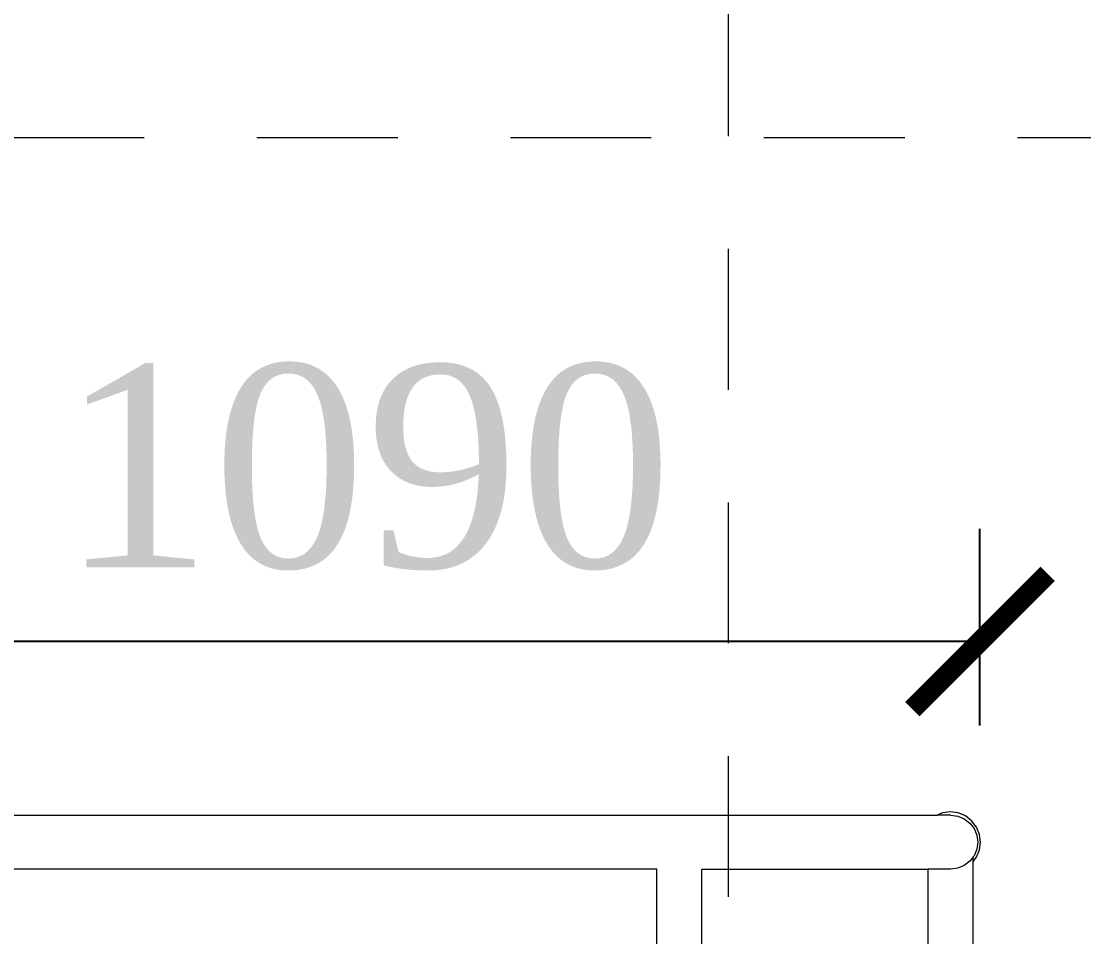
# Model space of a CAD drawing. Header units: millimetres. Extents: x -9564 to 494436, y -140371 to 4257.
# Drawn here: x 85.478 to 86.421, y 122.164 to 122.976 of the extents above; entities that cross this region are included whole.
import ezdxf
from ezdxf.enums import TextEntityAlignment as Align

# ---------------------------------------------------------------- set-up
doc = ezdxf.new("R2010")
doc.units = ezdxf.units.MM
doc.header["$MEASUREMENT"] = 0
doc.linetypes.add('HIDDEN2', pattern=[0.1875, 0.125, -0.0625])
doc.layers.get('DEFPOINTS').update_dxf_attribs({"lineweight": 18})
for name, color, linetype, lineweight in [('AS', 8, 'HIDDEN2', 5), ('Edges', 7, 'Continuous', 18), ('XR-KOP A3_MOZART$0$A-TXTKOP', 3, 'Continuous', 5)]:
    doc.layers.add(name, color=color, linetype=linetype, lineweight=lineweight)
doc.styles.add('HAND', font='ROMAND.SHX', dxfattribs={"width": 0.8, "height": 250})
doc.styles.add('style2', font='times.ttf', dxfattribs={"height": 0.18})
doc.styles.add('XR-KOP A3_MOZART$0$ROMAND', font='romand.shx', dxfattribs={"height": 2, "bigfont": 'bigfont.shx'})
doc.dimstyles.new('ISO-25', dxfattribs={"dimtxt": 0.18, "dimasz": 0.12, "dimexe": 0.1, "dimexo": 0.1, "dimgap": 0.0625, "dimtad": 1, "dimtoh": 1, "dimdec": 0, "dimlfac": 1000, "dimtxsty": 'style2', "dimblk": 'ARCHTICK', "dimcen": 0.15, "dimclrd": 1, "dimclre": 1, "dimclrt": 4, "dimadec": 0, "dimazin": 0, "dimtfac": 1, "dimtdec": 0, "dimtmove": 0, "dimatfit": 3, "dimldrblk": 'OBLIQUE', "dimfxl": 1, "dimarcsym": 0})

# ---------------------------------------------------------------- blocks, each defined once
blk = doc.blocks.new('as2')
at = {"layer": 'AS'}
for p, q in [((253.81479, 142.10882), (253.81479, 163.53901)), ((242.37112, 159.20752), (256.21479, 159.20752))]:
    blk.add_line(p, q, dxfattribs=at)
blk = doc.blocks.new('pull up bar pl')
at = {"layer": 'Edges'}
for p, q in [((285.7, 418.74), (288.93, 420.07)), ((288.93, 420.07), (292.4, 420.53)), ((292.4, 420.53), (295.87, 420.07)), ((295.87, 420.07), (298.15, 419.13)), ((280.79, 413.83), (282.92, 416.61)), ((283.71, 415.62), (281.81, 413.13)), ((282.92, 416.61), (285.7, 418.74)), ((286.2, 417.52), (283.71, 415.62)), ((289.09, 418.72), (286.2, 417.52)), ((292.2, 419.13), (289.09, 418.72)), ((292.2, 419.13), (298.15, 419.13)), ((798.6, 419.13), (298.15, 419.13)), ((279, 407.13), (279.46, 410.6)), ((279.46, 410.6), (280.79, 413.83)), ((280.61, 410.24), (280.2, 407.13)), ((281.81, 413.13), (280.61, 410.24)), ((279.46, 403.66), (279, 407.13)), ((280.2, 407.13), (280.61, 404.03)), ((280.79, 400.43), (279.46, 403.66)), ((280.61, 404.03), (281.81, 401.13)), ((281.81, 401.13), (282.2, 400.62)), ((282.2, 398.6), (280.79, 400.43)), ((282.2, 400.62), (283.71, 398.65)), ((282.2, 398.6), (282.2, 400.62)), ((282.22, 351.11), (282.2, 398.6)), ((283.71, 398.65), (286.2, 396.74)), ((286.2, 396.74), (289.09, 395.54)), ((289.09, 395.54), (292.2, 395.13)), ((292.2, 395.13), (302.2, 395.13)), ((302.2, 351.11), (302.2, 395.13)), ((402.57, 395.13), (302.2, 395.13)), ((402.57, -110.87), (402.57, 395.13)), ((422.57, -110.87), (422.57, 395.13)), ((422.57, 395.13), (800.2, 395.13))]:
    blk.add_line(p, q, dxfattribs=at)
blk = doc.blocks.new('_ArchTick')
at = {"color": 0, "linetype": 'ByBlock', "const_width": 0.15}
blk.add_lwpolyline([(-0.5, -0.5), (0.5, 0.5)], dxfattribs=at)
blk = doc.blocks.new('*D683')
at = {"color": 1, "lineweight": -2, "transparency": 16777216}
for p, q in [((308.39127, 164.51436), (308.39127, 164.7553)), ((309.48122, 164.58075), (309.48122, 164.7553)), ((309.48122, 164.6553), (308.39127, 164.6553))]:
    blk.add_line(p, q, dxfattribs=at)
at = {"layer": 'DEFPOINTS', "color": 0, "transparency": 16777216}
for p in [(308.39127, 164.6553), (309.48122, 164.48075), (308.39127, 164.41436)]:
    blk.add_point(p, dxfattribs=at)
at = {"color": 1, "lineweight": -2, "transparency": 16777216, "xscale": 0.12, "yscale": 0.12, "zscale": 0.12, "rotation": 180}
blk.add_blockref('_ArchTick', (308.39127, 164.6553), dxfattribs=at)
at = {"color": 1, "lineweight": -2, "transparency": 16777216, "xscale": 0.12, "yscale": 0.12, "zscale": 0.12}
blk.add_blockref('_ArchTick', (309.48122, 164.6553), dxfattribs=at)
at = {"color": 4, "transparency": 16777216, "insert": (308.93625, 164.80962), "char_height": 0.18, "attachment_point": 5, "style": 'style2'}
blk.add_mtext('1090', dxfattribs=at)
blk = doc.blocks.new('_Oblique')
at = {"color": 0, "linetype": 'ByBlock', "lineweight": -2}
blk.add_line((-0.5, -0.5), (0.5, 0.5), dxfattribs=at)
blk = doc.blocks.new('A$C2a879c63')
at = {"xscale": -0.002, "yscale": 0.002, "zscale": 0.002}
blk.add_blockref('pull up bar pl', (115.80173, 20.12788), dxfattribs=at)
at = {"layer": 'AS'}
blk.add_blockref('as2', (-138.79455, -137.64027), dxfattribs=at)
at = {"color": 4, "style": 'HAND'}
for tag, height, rotation, p in [('DRY.WASHER', 0.054, 0, (11.93663, 24.91225)), ('PATIO', 0.135, 0, (20.96655, 21.56957)), ('GENSET', 0.135, 0, (18.21566, 17.10449)), ('PLANTERBOX', 0.135, 90, (22.16897, 13.29588)), ('PLANTERBOX', 0.135, 0, (18.52245, 11.56325)), ('PATIO', 0.135, 0, (400.03955, 10.82101)), ('CARPORT', 0.135, 0, (12.15696, 9.7744)), ('CARPORT', 0.135, 0, (20.62021, 9.7744))]:
    blk.add_attdef(tag, text='', height=height, rotation=rotation, dxfattribs=at).set_placement(p, align=Align.MIDDLE)
at = {"layer": 'XR-KOP A3_MOZART$0$A-TXTKOP', "style": 'XR-KOP A3_MOZART$0$ROMAND'}
for tag, p in [('1:200', (37.04676, 3.18795)), ('1:100', (79.04676, 3.18795)), ('1:100', (121.04676, 3.18795)), ('1:100', (163.04676, 3.18795)), ('1:100', (205.04676, 3.18795)), ('1:100', (247.04676, 3.18795)), ('1:100', (289.04676, 3.18795)), ('1:100', (331.04676, 3.18795)), ('1:100', (373.04676, 3.18795)), ('1:100', (415.04676, 3.18795)), ('1:100', (457.04676, 3.18795)), ('1:100', (499.04676, 3.18795))]:
    blk.add_attdef(tag, text='', height=0.12959, dxfattribs=at).set_placement(p, align=Align.MIDDLE)
dim = blk.add_linear_dim(base=(114.15333, 21.12015), p1=(115.24328, 20.94561), p2=(114.15333, 20.87922), angle=180, dimstyle='ISO-25')
dim.commit()
dim.dimension.update_dxf_attribs({"geometry": '*D683', "text_midpoint": (114.69831, 21.27447), "insert": (-194.23794, -143.53514)})

msp = doc.modelspace()

# ---------------------------------------------------------------- block references
msp.add_blockref('A$C2a879c63', (-28.91482, 101.30577))

doc.saveas('drawing.dxf')
